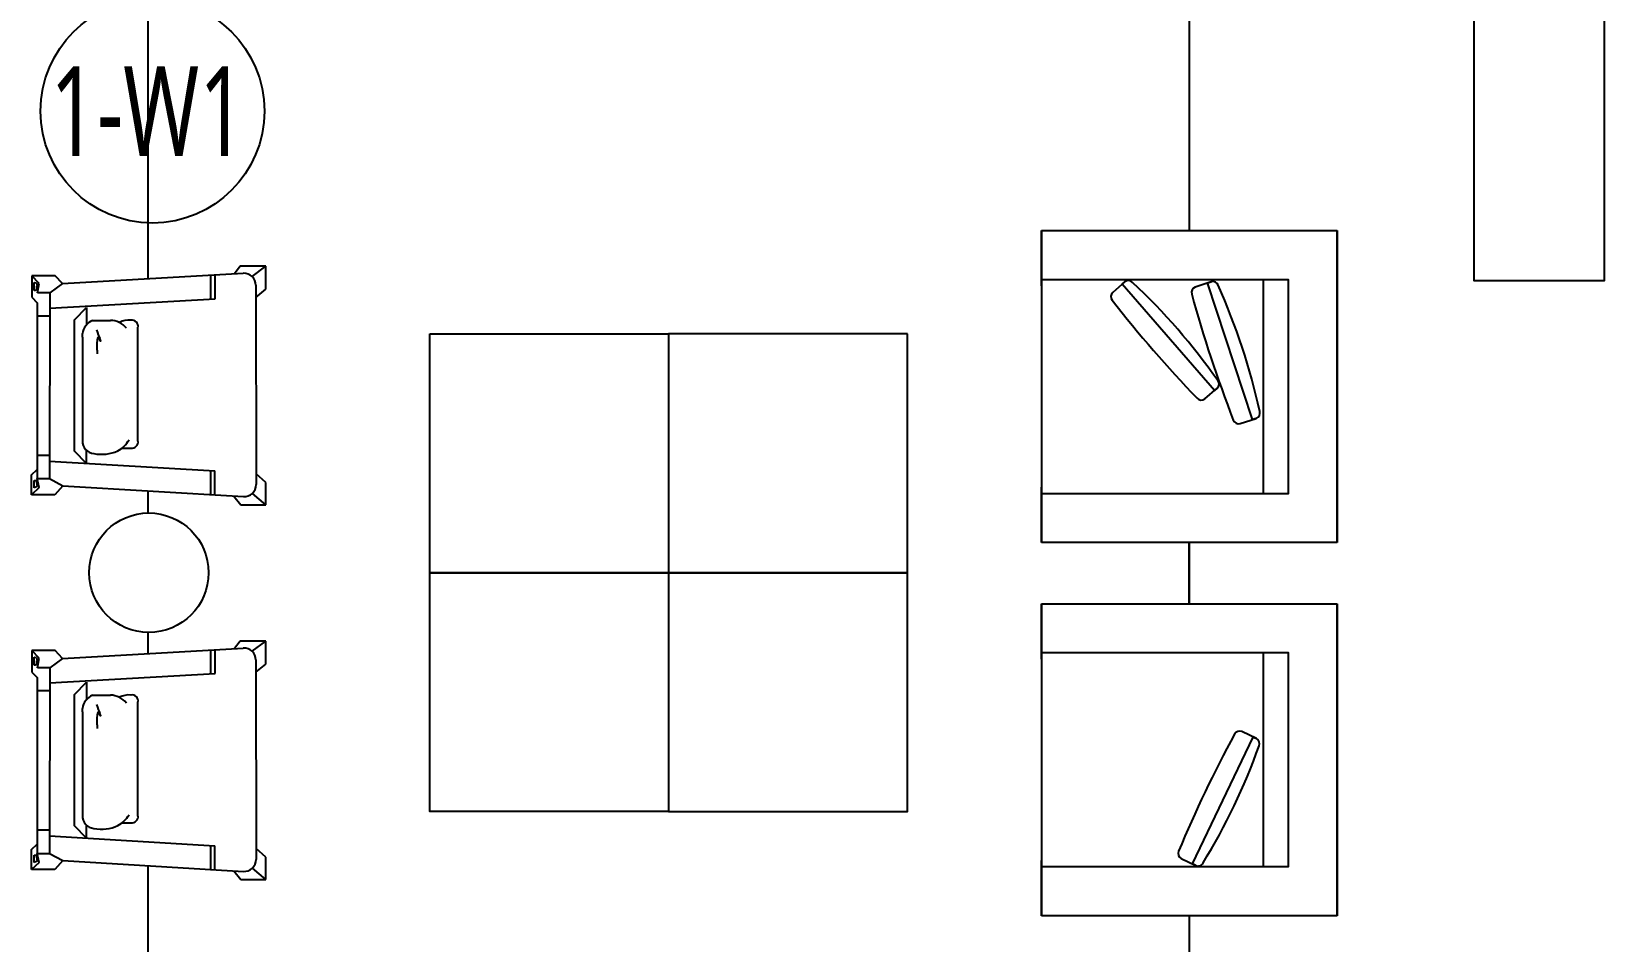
# Model space of a CAD drawing. Header units: millimetres. Extents: x -3377 to 119122, y -22007 to 15479.
# Drawn here: x 28013.6 to 28435.3, y 9444.6 to 9688.5 of the extents above; entities that cross this region are included whole.
import ezdxf
from ezdxf.enums import TextEntityAlignment as Align

# ---------------------------------------------------------------- set-up
doc = ezdxf.new("R2010")
doc.units = ezdxf.units.MM
doc.header["$LTSCALE"] = 150
doc.header["$MEASUREMENT"] = 0
doc.layers.get('0').update_dxf_attribs({"plot": 0})
for name, color, linetype, plot in [('FUNITURE', 9, 'Continuous', False), ('OPEN-TAG', 4, 'Continuous', False), ('S-ARCH', 252, 'Continuous', False)]:
    doc.layers.add(name, color=color, linetype=linetype, plot=plot)
doc.styles.add('C1', font='', dxfattribs={"bigfont": 'japanese.shx'})
doc.styles.get('C1').set_extended_font_data('微軟正黑體')

# ---------------------------------------------------------------- blocks, each defined once
blk = doc.blocks.new('A$C704E4F0D')
at = {"layer": 'FUNITURE', "color": 252, "lineweight": -2}
for p, q in [((-1160.92448, 155.83822), (-1160.92448, 141.01717)), ((-1160.92448, 155.83822), (-1081.72448, 155.83822)), ((-1081.72448, 72.23822), (-1081.72448, 155.83822)), ((-1081.72448, 155.83822), (-1081.72448, 72.23822)), ((-1160.92448, 141.01717), (-1160.92448, 87.05927)), ((-1160.92448, 141.01717), (-1160.92448, 87.05927)), ((-1101.40869, 85.29927), (-1101.40869, 142.77717)), ((-1160.92448, 87.05927), (-1160.92448, 72.23822)), ((-1160.92448, 72.23822), (-1160.92448, 87.05927)), ((-1081.72448, 72.23822), (-1160.92448, 72.23822)), ((-1160.92448, 55.83822), (-1160.92448, 41.01717)), ((-1160.92448, 55.83822), (-1081.72448, 55.83822)), ((-1081.72448, -27.76178), (-1081.72448, 55.83822)), ((-1081.72448, 55.83822), (-1081.72448, -27.76178)), ((-1101.40869, -14.70073), (-1101.40869, 42.77717)), ((-1160.92448, 41.01717), (-1160.92448, -12.94073)), ((-1160.92448, 41.01717), (-1160.92448, -12.94073)), ((-1160.92448, -12.94073), (-1160.92448, -27.76178)), ((-1160.92448, -27.76178), (-1160.92448, -12.94073)), ((-1081.72448, -27.76178), (-1160.92448, -27.76178))]:
    blk.add_line(p, q, dxfattribs=at)
at = {"layer": 'FUNITURE', "color": 252}
for p, q in [((-1431.69496, 143.73736), (-1431.6985, 137.9653)), ((-1425.38785, 143.73349), (-1431.69496, 143.73736)), ((-1429.73621, 141.69131), (-1431.69496, 143.73736)), ((-1423.43783, 141.65182), (-1425.38785, 143.73349)), ((-1423.43783, 141.65182), (-1374.98014, 144.40175)), ((-1383.71575, 143.9043), (-1383.71968, 137.49371)), ((-1382.54482, 137.56061), (-1382.54088, 143.9712)), ((-1375.80418, 146.27747), (-1377.32154, 144.26615)), ((-1368.92448, 146.27324), (-1375.80418, 146.27747)), ((-1372.60028, 143.53577), (-1368.92448, 146.27324)), ((-1368.92825, 140.13309), (-1368.92448, 146.27324)), ((-1431.03589, 139.83459), (-1431.03459, 141.96054)), ((-1430.80731, 139.83445), (-1431.03589, 139.83459)), ((-1431.03459, 141.96054), (-1430.94667, 141.96048)), ((-1430.94667, 141.96048), (-1430.45439, 141.87233)), ((-1430.45204, 140.0275), (-1430.80731, 139.83445)), ((-1430.45439, 141.87233), (-1430.2263, 141.06398)), ((-1430.45144, 141.00045), (-1430.45204, 140.0275)), ((-1430.2263, 141.06398), (-1430.45144, 141.00045)), ((-1430.10626, 139.1423), (-1429.73621, 141.69131)), ((-1423.43783, 141.65182), (-1426.86429, 139.14031)), ((-1371.59512, 141.21127), (-1371.52711, 87.75552)), ((-1371.59086, 137.9323), (-1368.92825, 140.13309)), ((-1431.6985, 137.9653), (-1430.22579, 136.49193)), ((-1430.22579, 136.49193), (-1430.25471, 89.38959)), ((-1426.86429, 139.14031), (-1430.10626, 139.1423)), ((-1426.86429, 139.14031), (-1426.89484, 89.38753)), ((-1426.86681, 135.04618), (-1382.54482, 137.56061)), ((-1420.19605, 131.93477), (-1417.03226, 135.26982)), ((-1417.03226, 135.26982), (-1417.03515, 130.56485)), ((-1430.22791, 133.02473), (-1426.86805, 133.02267)), ((-1420.19542, 96.7644), (-1420.19605, 131.93477)), ((-1415.375, 131.79552), (-1410.60638, 131.79259)), ((-1418.11648, 127.32741), (-1418.1114, 99.39252)), ((-1403.2117, 99.50969), (-1403.21528, 129.8824)), ((-1407.50904, 97.53596), (-1405.05565, 97.53445)), ((-1430.25084, 95.69996), (-1426.89097, 95.6979)), ((-1426.89198, 94.04734), (-1382.57315, 91.42328)), ((-1416.99466, 93.45916), (-1420.19542, 96.7644)), ((-1417.0011, 93.46581), (-1416.99896, 96.95647)), ((-1431.76174, 85.04552), (-1431.75844, 90.42527)), ((-1431.75844, 90.42527), (-1430.25322, 91.81636)), ((-1431.0367, 86.91723), (-1431.03549, 88.88595)), ((-1431.03549, 88.88595), (-1430.48608, 88.88561)), ((-1430.48608, 88.88561), (-1430.24078, 87.29534)), ((-1430.25471, 89.38959), (-1426.89484, 89.38753)), ((-1429.71052, 86.9732), (-1430.25471, 89.38959)), ((-1426.89484, 89.38753), (-1423.33849, 87.42487)), ((-1383.74793, 91.4931), (-1383.75187, 85.08204)), ((-1382.57709, 85.01222), (-1382.57315, 91.42328)), ((-1368.92462, 88.3337), (-1371.53091, 90.67924)), ((-1429.71052, 86.9732), (-1431.76174, 85.04552)), ((-1425.4537, 85.04165), (-1431.76174, 85.04552)), ((-1430.24078, 87.29534), (-1431.0367, 86.91723)), ((-1423.33849, 87.42487), (-1425.4537, 85.04165)), ((-1423.33849, 87.42487), (-1374.9201, 84.55718)), ((-1377.47023, 84.71126), (-1375.58869, 82.36326)), ((-1368.92828, 82.35917), (-1372.53214, 85.42281)), ((-1368.92828, 82.35917), (-1368.92462, 88.3337)), ((-1375.58869, 82.36326), (-1368.92828, 82.35917)), ((-1431.69496, 43.29219), (-1431.6985, 37.52013)), ((-1425.38785, 43.28832), (-1431.69496, 43.29219)), ((-1429.73621, 41.24614), (-1431.69496, 43.29219)), ((-1423.43783, 41.20664), (-1425.38785, 43.28832)), ((-1423.43783, 41.20664), (-1374.98014, 43.95658)), ((-1383.71575, 43.45913), (-1383.71968, 37.04853)), ((-1382.54482, 37.11544), (-1382.54088, 43.52603)), ((-1375.80418, 45.83229), (-1377.32154, 43.82098)), ((-1368.92448, 45.82807), (-1375.80418, 45.83229)), ((-1372.60028, 43.0906), (-1368.92448, 45.82807)), ((-1368.92825, 39.68792), (-1368.92448, 45.82807)), ((-1431.03589, 39.38942), (-1431.03459, 41.51536)), ((-1430.80731, 39.38928), (-1431.03589, 39.38942)), ((-1431.03459, 41.51536), (-1430.94667, 41.51531)), ((-1430.94667, 41.51531), (-1430.45439, 41.42716)), ((-1430.45204, 39.58232), (-1430.80731, 39.38928)), ((-1430.45439, 41.42716), (-1430.2263, 40.6188)), ((-1430.45144, 40.55528), (-1430.45204, 39.58232)), ((-1430.2263, 40.6188), (-1430.45144, 40.55528)), ((-1430.10626, 38.69712), (-1429.73621, 41.24614)), ((-1426.86429, 38.69513), (-1430.10626, 38.69712)), ((-1426.86429, 38.69513), (-1426.89484, -11.05765)), ((-1423.43783, 41.20664), (-1426.86429, 38.69513)), ((-1371.59512, 40.7661), (-1371.52711, -12.68965)), ((-1371.59086, 37.48713), (-1368.92825, 39.68792)), ((-1431.6985, 37.52013), (-1430.22579, 36.04675)), ((-1430.22579, 36.04675), (-1430.25471, -11.05558)), ((-1426.86681, 34.60101), (-1382.54482, 37.11544)), ((-1420.19605, 31.4896), (-1417.03226, 34.82465)), ((-1417.03226, 34.82465), (-1417.03515, 30.11967)), ((-1430.22791, 32.57956), (-1426.86805, 32.5775)), ((-1420.19542, -3.68078), (-1420.19605, 31.4896)), ((-1415.375, 31.35035), (-1410.60638, 31.34742)), ((-1418.11648, 26.88224), (-1418.1114, -1.05265)), ((-1403.2117, -0.93549), (-1403.21528, 29.43722)), ((-1416.99466, -6.98601), (-1420.19542, -3.68078)), ((-1417.0011, -6.97936), (-1416.99896, -3.4887)), ((-1407.50904, -2.90921), (-1405.05565, -2.91072)), ((-1430.25084, -4.74521), (-1426.89097, -4.74727)), ((-1426.89198, -6.39783), (-1382.57315, -9.02189)), ((-1431.76174, -15.39965), (-1431.75844, -10.0199)), ((-1431.75844, -10.0199), (-1430.25322, -8.62881)), ((-1431.0367, -13.52795), (-1431.03549, -11.55923)), ((-1431.03549, -11.55923), (-1430.48608, -11.55957)), ((-1430.48608, -11.55957), (-1430.24078, -13.14984)), ((-1430.25471, -11.05558), (-1426.89484, -11.05765)), ((-1429.71052, -13.47197), (-1430.25471, -11.05558)), ((-1426.89484, -11.05765), (-1423.33849, -13.0203)), ((-1383.74793, -8.95208), (-1383.75187, -15.36314)), ((-1382.57709, -15.43295), (-1382.57315, -9.02189)), ((-1368.92462, -12.11147), (-1371.53091, -9.76593)), ((-1368.92828, -18.08601), (-1368.92462, -12.11147)), ((-1429.71052, -13.47197), (-1431.76174, -15.39965)), ((-1425.4537, -15.40352), (-1431.76174, -15.39965)), ((-1430.24078, -13.14984), (-1431.0367, -13.52795)), ((-1423.33849, -13.0203), (-1425.4537, -15.40352)), ((-1423.33849, -13.0203), (-1374.9201, -15.88799)), ((-1377.47023, -15.73391), (-1375.58869, -18.08192)), ((-1368.92828, -18.08601), (-1372.53214, -15.02236)), ((-1375.58869, -18.08192), (-1368.92828, -18.08601))]:
    blk.add_line(p, q, dxfattribs=at)
at = {"layer": 'FUNITURE', "color": 252, "lineweight": -2}
for points in [[(-1045, 352.5), (-1045, 142.5), (-1010, 142.5), (-1010, 352.5), (-1045, 352.5)], [(-1160.92448, 141.01717), (-1160.92448, 155.83822)], [(-1160.92448, 142.77717), (-1094.78553, 142.77717), (-1094.78553, 85.29927), (-1160.92448, 85.29927)], [(-1400.50827, 80.15988), (-1400.50827, 86.0727)], [(-1121.32448, 55.83822), (-1121.32448, 72.23822)], [(-1160.92448, 41.01717), (-1160.92448, 55.83822)], [(-1400.50827, 42.58161), (-1400.50827, 48.163)], [(-1160.92448, 42.77717), (-1094.78553, 42.77717), (-1094.78553, -14.70073), (-1160.92448, -14.70073)]]:
    blk.add_lwpolyline(points, dxfattribs=at)
at = {"layer": 'FUNITURE', "color": 252, "ltscale": 30}
for points in [[(-1400.50827, 142.95305), (-1400.50827, 235.62753)], [(-1121.34069, 222.23822), (-1121.34069, 155.83822)], [(-1400.50827, 80.15988), (-1400.50827, 86.0727)], [(-1400.50827, 80.15988), (-1400.50827, 86.0727)], [(-1121.34069, 72.23822), (-1121.34069, 55.83822)], [(-1121.34069, 72.23822), (-1121.34069, 55.83822)], [(-1400.50827, 42.50788), (-1400.50827, 48.163)], [(-1400.50827, 42.50788), (-1400.50827, 48.163)], [(-1121.34069, -27.76178), (-1121.34069, -66.74163), (-1400.50827, -66.74163), (-1400.50827, -14.37247)]]:
    blk.add_lwpolyline(points, dxfattribs=at)
at = {"layer": 'FUNITURE', "color": 252, "lineweight": -2}
for points in [[(-1119.21808, 110.91245, 0.414213562), (-1117.16415, 110.76699), (-1113.86505, 113.62969), (-1114.59818, 112.99353), (-1139.3031, 141.46449), (-1138.56996, 142.10065), (-1141.86906, 139.23794, 0.414213562), (-1142.01453, 137.18401, 0.026404702)], [(-1109.52837, 105.06705, 0.414213562), (-1107.64773, 104.11948), (-1103.4054, 105.51909), (-1104.34814, 105.20806), (-1116.42663, 141.81899), (-1115.48389, 142.13001), (-1119.72621, 140.73041, 0.414213562), (-1120.67378, 138.84976, 0.026404702)], [(-1124.19144, -10.4942, 0.414213562), (-1123.50586, -12.43579), (-1119.56509, -14.3198), (-1120.44082, -13.90113), (-1104.18197, 20.10736), (-1103.30624, 19.6887), (-1107.24701, 21.5727, 0.414213562), (-1109.1886, 20.88712, 0.026404702)]]:
    blk.add_lwpolyline(points, format="xyb", close=True, dxfattribs=at)
for points in [[(-1324.92448, 128.16144), (-1260.92448, 128.16144), (-1260.92448, 64.16144), (-1324.92448, 64.16144)], [(-1196.92448, 128.16144), (-1260.92448, 128.16144), (-1260.92448, 64.16144), (-1196.92448, 64.16144)], [(-1324.92448, 64.16144), (-1260.92448, 64.16144), (-1260.92448, 0.16144), (-1324.92448, 0.16144)], [(-1196.92448, 64.16144), (-1260.92448, 64.16144), (-1260.92448, 0.16144), (-1196.92448, 0.16144)]]:
    blk.add_lwpolyline(points, close=True, dxfattribs=at)
blk.add_circle((-1400.28483, 64.16144), 16, dxfattribs=at)
at = {"layer": 'FUNITURE', "color": 252}
for centre, radius, start, end in [((-1374.79512, 141.20711), 3.2, 0.0745421, 93.3145958), ((-1413.49498, 127.5243), 4.66666, 113.757174, 171.2689643), ((-1410.64929, 126.28442), 5.50833, 38.0611133, 89.5536486), ((-1405.61068, 125.9502), 5.88592, 84.8540495, 116.2935501), ((-1404.78882, 130.22832), 1.61111, 347.6013774, 100.512175), ((-1488.7141, 128.47578), 70.60696, 359.0680878, 359.8027354), ((-1414.71701, 99.47057), 3.39529, 178.6123877, 265.0613292), ((-1412.16281, 103.45864), 7.53231, 298.1377443, 330.4593957), ((-1404.90345, 99.24069), 1.71301, 264.902878, 9.034728), ((-1412.93691, 106.34883), 10.46812, 258.581585, 294.4111722), ((-1374.72711, 87.75136), 3.2, 266.5424098, 0.0745421), ((-1374.79512, 40.76193), 3.2, 0.0745421, 93.3145958), ((-1413.49498, 27.07913), 4.66666, 113.757174, 171.2689643), ((-1410.64929, 25.83925), 5.50833, 38.0611133, 89.5536486), ((-1405.61068, 25.50503), 5.88592, 84.8540495, 116.2935501), ((-1404.78882, 29.78315), 1.61111, 347.6013774, 100.512175), ((-1488.7141, 28.03061), 70.60696, 359.0680878, 359.8027354), ((-1414.71701, -0.9746), 3.39529, 178.6123877, 265.0613292), ((-1412.93691, 5.90365), 10.46812, 258.581585, 294.4111722), ((-1412.16281, 3.01347), 7.53231, 298.1377443, 330.4593957), ((-1404.90345, -1.20449), 1.71301, 264.902878, 9.034728), ((-1374.72711, -12.69382), 3.2, 266.5424098, 0.0745421)]:
    blk.add_arc(centre, radius, start, end, dxfattribs=at)
at = {"layer": 'FUNITURE', "color": 252, "lineweight": -2}
for centre, radius, start, end in [((-1137.61573, 141.00095), 1.45599, 40.9489399, 130.9489399), ((-1251.83606, 18.86302), 168.67243, 35.0307226, 46.8671572), ((-1115.01735, 140.7159), 1.48908, 18.2584882, 108.2584882), ((-1270.97808, 70.53228), 172.50589, 12.3402709, 24.1767056), ((-1114.81929, 114.72939), 1.45599, 310.9489399, 40.9489399), ((-1103.87194, 106.93319), 1.48908, 288.2584882, 18.2584882), ((-1261.48676, 74.42118), 168.67243, 328.5301561, 340.3665908), ((-1103.93425, 18.37511), 1.45599, 334.4483734, 64.4483734), ((-1118.93709, -13.00621), 1.45599, 244.4483734, 334.4483734)]:
    blk.add_arc(centre, radius, start, end, dxfattribs=at)
at = {"layer": 'FUNITURE', "color": 252, "end_tangent": (-0.142138196, -0.989846823)}
for points in [[(-1414.31611, 129.24376), (-1413.30419, 126.40714), (-1413.70917, 127.20365), (-1414.21754, 124.67182), (-1414.1173, 122.84861)], [(-1414.31611, 28.79859), (-1413.30419, 25.96197), (-1413.70917, 26.75847), (-1414.21754, 24.22664), (-1414.1173, 22.40344)]]:
    blk.add_spline(points, degree=3, dxfattribs=at)
at = {"layer": 'OPEN-TAG', "color": 252}
blk.add_circle((-1399.31577, 187.88011), 30, dxfattribs=at)
at = {"layer": 'OPEN-TAG', "color": 252, "style": 'C1', "width": 0.7}
blk.add_text('1-W1', height=24, dxfattribs=at).set_placement((-1400.50377, 187.88011), align=Align.MIDDLE)
blk = doc.blocks.new('2021-1102')
blk.add_blockref('A$C704E4F0D', (17334.93, -6040.97))

msp = doc.modelspace()

# ---------------------------------------------------------------- block references
at = {"layer": 'S-ARCH'}
msp.add_blockref('2021-1102', (12110.4, 15520.27), dxfattribs=at)

doc.saveas('drawing.dxf')
